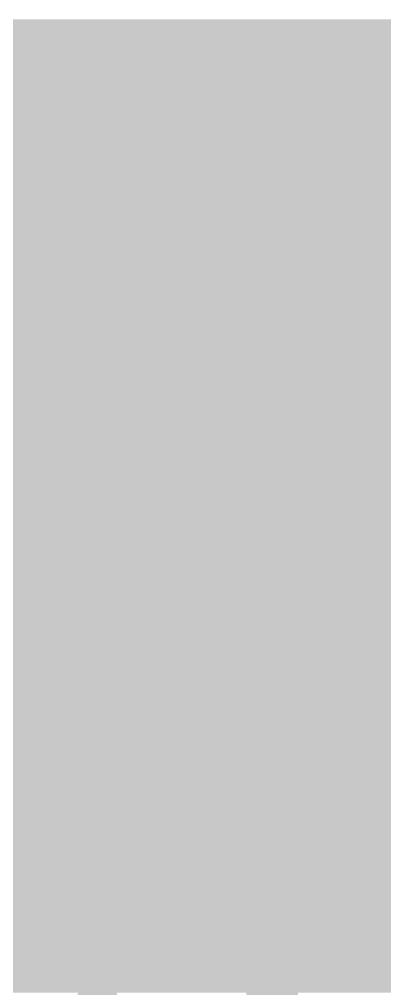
# Model space of a CAD drawing. Extents: x -74 to 33, y -13 to 31.
# Drawn here: x 5.869 to 7.665, y 25.845 to 30.607 of the extents above; entities that cross this region are included whole.
import ezdxf

# ---------------------------------------------------------------- set-up
doc = ezdxf.new("R2010")
doc.units = 0
for name, color, linetype in [('1', 12, 'CONTINUOUS'), ('16', 132, 'CONTINUOUS'), ('20', 53, 'CONTINUOUS'), ('42', 132, 'CONTINUOUS')]:
    doc.layers.add(name, color=color, linetype=linetype)

msp = doc.modelspace()

# ---------------------------------------------------------------- linework, layer by layer
at = {"layer": '1', "const_width": 0.254}
for points in [[(7.112, 30.48), (0, 30.48)], [(7.112, 11.43), (7.112, 30.48)]]:
    msp.add_lwpolyline(points, dxfattribs=at)
at = {"layer": '1', "const_width": 0.127}
for points in [[(7.1755, 30.48, 1), (7.0485, 30.48)], [(7.112, 30.4165, 1), (7.112, 30.5435)]]:
    msp.add_lwpolyline(points, format="xyb", dxfattribs=at)
at = {"layer": '16', "const_width": 0.192}
msp.add_lwpolyline([(0, 30.48), (21.59, 30.48)], dxfattribs=at)
at = {"layer": '20', "const_width": 0.254}
msp.add_lwpolyline([(1.27, 30.48), (20.32, 30.48)], dxfattribs=at)
at = {"layer": '42', "const_width": 0.192}
for points in [[(6.35, 30.353), (0, 30.353)], [(21.59, 30.353), (5.08, 30.353)], [(6.167, 21.8895), (6.35, 30.353)], [(0, 30.336), (6.3496, 30.336)], [(5.0822, 30.336), (21.59, 30.336)], [(0, 30.144), (6.3455, 30.144)], [(5.1068, 30.144), (21.59, 30.144)], [(0, 29.952), (6.3413, 29.952)], [(5.1315, 29.952), (21.59, 29.952)], [(0, 29.76), (6.3372, 29.76)], [(5.1562, 29.76), (21.59, 29.76)], [(0, 29.568), (6.333, 29.568)], [(5.1808, 29.568), (21.59, 29.568)], [(0, 29.376), (6.3289, 29.376)], [(5.2055, 29.376), (21.59, 29.376)], [(0, 29.184), (6.3247, 29.184)], [(5.2301, 29.184), (21.59, 29.184)], [(0, 28.992), (6.3206, 28.992)], [(5.2548, 28.992), (21.59, 28.992)], [(0, 28.8), (6.3164, 28.8)], [(5.2795, 28.8), (21.59, 28.8)], [(0, 28.608), (6.3123, 28.608)], [(5.3041, 28.608), (21.59, 28.608)], [(0, 28.416), (6.3081, 28.416)], [(5.3288, 28.416), (21.59, 28.416)], [(0, 28.224), (6.304, 28.224)], [(5.3534, 28.224), (21.59, 28.224)], [(0, 28.032), (6.2998, 28.032)], [(5.3781, 28.032), (21.59, 28.032)], [(0, 27.84), (6.2957, 27.84)], [(5.4027, 27.84), (21.59, 27.84)], [(0, 27.648), (6.2915, 27.648)], [(5.4274, 27.648), (21.59, 27.648)], [(0, 27.456), (6.2874, 27.456)], [(5.4521, 27.456), (21.59, 27.456)], [(0, 27.264), (6.2832, 27.264)], [(5.4767, 27.264), (21.59, 27.264)], [(0, 27.072), (6.2791, 27.072)], [(5.5014, 27.072), (21.59, 27.072)], [(0, 26.88), (6.2749, 26.88)], [(5.526, 26.88), (21.59, 26.88)], [(0, 26.688), (6.2708, 26.688)], [(5.5507, 26.688), (21.59, 26.688)], [(0, 26.496), (6.2666, 26.496)], [(5.5754, 26.496), (21.59, 26.496)], [(0, 26.304), (6.2625, 26.304)], [(5.6, 26.304), (21.59, 26.304)], [(0, 26.112), (6.2583, 26.112)], [(5.6247, 26.112), (21.59, 26.112)], [(0, 25.92), (6.2542, 25.92)], [(5.6493, 25.92), (21.59, 25.92)]]:
    msp.add_lwpolyline(points, dxfattribs=at)
at = {"layer": '42', "const_width": 0.096}
for points in [[(6.398, 30.352, 1), (6.302, 30.354)], [(6.35, 30.305, 1), (6.35, 30.401)], [(6.3496, 30.288, 1), (6.3496, 30.384)], [(6.3455, 30.096, 1), (6.3455, 30.192)], [(6.3413, 29.904, 1), (6.3413, 30)], [(6.3372, 29.712, 1), (6.3372, 29.808)], [(6.333, 29.52, 1), (6.333, 29.616)], [(6.3289, 29.328, 1), (6.3289, 29.424)], [(6.3247, 29.136, 1), (6.3247, 29.232)], [(6.3206, 28.944, 1), (6.3206, 29.04)], [(6.3164, 28.752, 1), (6.3164, 28.848)], [(6.3123, 28.56, 1), (6.3123, 28.656)], [(6.3081, 28.368, 1), (6.3081, 28.464)], [(6.304, 28.176, 1), (6.304, 28.272)], [(6.2998, 27.984, 1), (6.2998, 28.08)], [(6.2957, 27.792, 1), (6.2957, 27.888)], [(6.2915, 27.6, 1), (6.2915, 27.696)], [(6.2874, 27.408, 1), (6.2874, 27.504)], [(6.2832, 27.216, 1), (6.2832, 27.312)], [(6.2791, 27.024, 1), (6.2791, 27.12)], [(6.2749, 26.832, 1), (6.2749, 26.928)], [(6.2708, 26.64, 1), (6.2708, 26.736)], [(6.2666, 26.448, 1), (6.2666, 26.544)], [(6.2625, 26.256, 1), (6.2625, 26.352)], [(6.2583, 26.064, 1), (6.2583, 26.16)], [(6.2542, 25.872, 1), (6.2542, 25.968)]]:
    msp.add_lwpolyline(points, format="xyb", dxfattribs=at)

doc.saveas('drawing.dxf')
